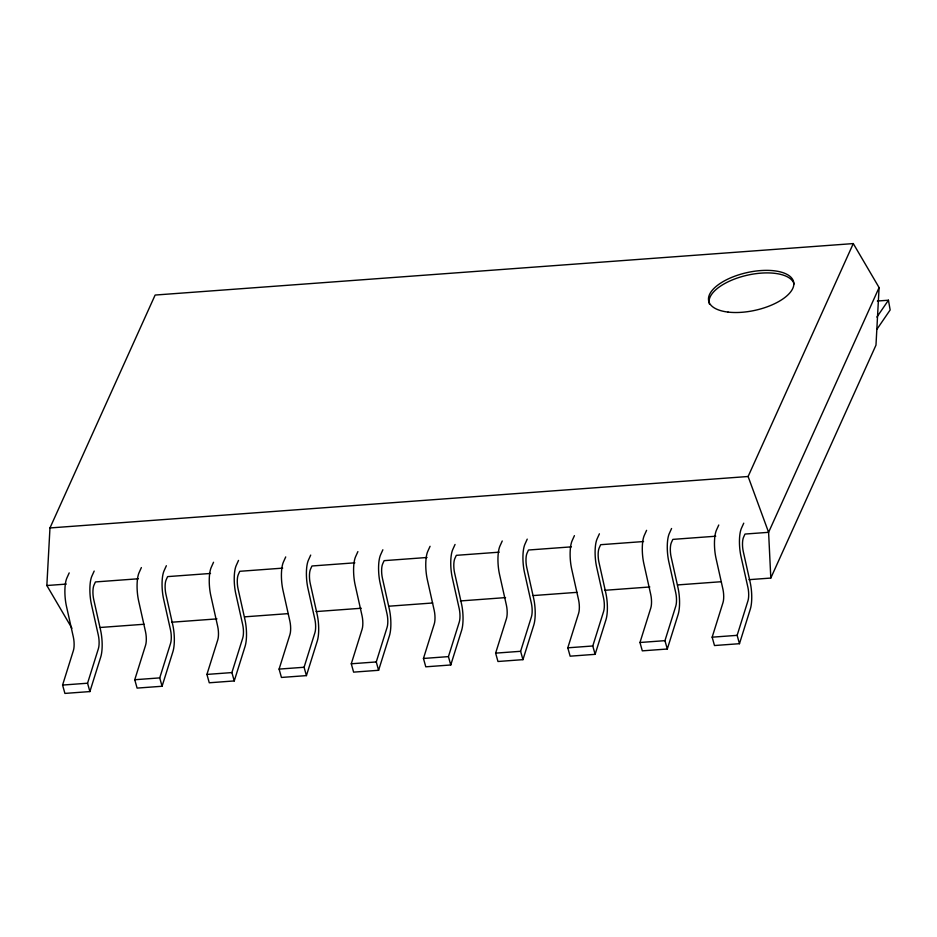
<?xml version="1.0" encoding="UTF-8"?>
<svg xmlns="http://www.w3.org/2000/svg" width="937" height="937" viewBox="0 0 937 937"><rect width="100%" height="100%" fill="white"/><g stroke="black" fill="none" stroke-linecap="round" stroke-linejoin="round"><path stroke-width="1.41" d="M71.938 628.258L46.85 585.52L49.966 527.953L155.132 295.05L853.279 243.585L879.093 287.589L875.978 345.144L770.811 578.059L748.956 579.675M138.325 578.773L95.433 581.936L93.923 585.274A10.448 2.952 85.8 0 0 93.7 599.422L100.599 630.25A20.895 5.915 85.8 0 1 100.751 656.966L89.893 691.576L64.911 693.415L62.58 685.064L73.426 650.454A10.448 2.952 85.8 0 0 73.355 637.101L66.457 606.274A20.895 5.915 85.8 0 1 66.89 577.977L69.197 572.894M89.893 691.576L87.563 683.214L98.408 648.615A10.448 2.952 85.8 0 0 98.338 635.251L91.439 604.424A20.895 5.915 85.8 0 1 91.885 576.138L94.18 571.055M210.509 573.456L167.606 576.618L166.095 579.956A10.448 2.952 85.8 0 0 165.884 594.105L172.771 624.932A20.895 5.915 85.8 0 1 172.923 651.648L162.078 686.259L137.095 688.098L134.752 679.735L145.61 645.136A10.448 2.952 85.8 0 0 145.528 631.772L138.641 600.945A20.895 5.915 85.8 0 1 139.074 572.659L141.37 567.576M162.078 686.259L159.735 677.896L170.593 643.297A10.448 2.952 85.8 0 0 170.511 629.933L163.624 599.106A20.895 5.915 85.8 0 1 164.057 570.82L166.353 565.725M282.681 568.138L239.778 571.301L238.267 574.639A10.448 2.952 85.8 0 0 238.057 588.787L244.944 619.615A20.895 5.915 85.8 0 1 245.096 646.331L234.25 680.93L209.267 682.78L206.925 674.417L217.782 639.819A10.448 2.952 85.8 0 0 217.7 626.455L210.813 595.627A20.895 5.915 85.8 0 1 211.247 567.342L213.542 562.247M234.25 680.93L231.907 672.579L242.765 637.98A10.448 2.952 85.8 0 0 242.683 624.616L235.796 593.789A20.895 5.915 85.8 0 1 236.229 565.491L238.525 560.408M354.854 562.821L311.951 565.983L310.452 569.321A10.448 2.952 85.8 0 0 310.229 583.458L317.116 614.285A20.895 5.915 85.8 0 1 317.28 641.013L306.422 675.612L281.44 677.451L279.097 669.1L289.955 634.501A10.448 2.952 85.8 0 0 289.873 621.137L282.986 590.31A20.895 5.915 85.8 0 1 283.419 562.013L285.715 556.929M306.422 675.612L304.08 667.261L314.937 632.662A10.448 2.952 85.8 0 0 314.855 619.298L307.968 588.471A20.895 5.915 85.8 0 1 308.402 560.174L310.697 555.091M427.026 557.492L384.123 560.654L382.624 563.992A10.448 2.952 85.8 0 0 382.401 578.141L389.3 608.968A20.895 5.915 85.8 0 1 389.452 635.696L378.595 670.295L353.612 672.134L351.281 663.783L362.127 629.184A10.448 2.952 85.8 0 0 362.057 615.82L355.158 584.993A20.895 5.915 85.8 0 1 355.591 556.695L357.887 551.612M378.595 670.295L376.264 661.944L387.11 627.333A10.448 2.952 85.8 0 0 387.04 613.981L380.141 583.154A20.895 5.915 85.8 0 1 380.574 554.856L382.87 549.773M499.198 552.174L456.307 555.336L454.796 558.675A10.448 2.952 85.8 0 0 454.574 572.823L461.472 603.651A20.895 5.915 85.8 0 1 461.625 630.367L450.767 664.977L425.785 666.816L423.454 658.465L434.299 623.855A10.448 2.952 85.8 0 0 434.229 610.502L427.331 579.675A20.895 5.915 85.8 0 1 427.764 551.378L430.071 546.294M450.767 664.977L448.436 656.614L459.282 622.016A10.448 2.952 85.8 0 0 459.212 608.652L452.313 577.824A20.895 5.915 85.8 0 1 452.758 549.539L455.054 544.456M571.383 546.857L528.48 550.019L526.969 553.357A10.448 2.952 85.8 0 0 526.758 567.506L533.645 598.333A20.895 5.915 85.8 0 1 533.797 625.049L522.951 659.648L497.969 661.499L495.626 653.136L506.484 618.537A10.448 2.952 85.8 0 0 506.402 605.173L499.515 574.346A20.895 5.915 85.8 0 1 499.948 546.06L502.244 540.977M522.951 659.648L520.609 651.297L531.466 616.698A10.448 2.952 85.8 0 0 531.384 603.334L524.497 572.507A20.895 5.915 85.8 0 1 524.931 544.221L527.226 539.126M643.555 541.539L600.652 544.702L599.141 548.04A10.448 2.952 85.8 0 0 598.93 562.188L605.817 593.016A20.895 5.915 85.8 0 1 605.97 619.732L595.124 654.331L570.141 656.181L567.799 647.818L578.656 613.22A10.448 2.952 85.8 0 0 578.574 599.856L571.687 569.028A20.895 5.915 85.8 0 1 572.12 540.743L574.416 535.648M595.124 654.331L592.781 645.98L603.639 611.381A10.448 2.952 85.8 0 0 603.557 598.017L596.67 567.19A20.895 5.915 85.8 0 1 597.103 538.892L599.399 533.809M715.727 536.222L672.825 539.384L671.325 542.722A10.448 2.952 85.8 0 0 671.103 556.859L677.99 587.686A20.895 5.915 85.8 0 1 678.154 614.414L667.296 649.013L642.313 650.852L639.971 642.501L650.828 607.902A10.448 2.952 85.8 0 0 650.746 594.538L643.86 563.711A20.895 5.915 85.8 0 1 644.293 535.414L646.589 530.33M667.296 649.013L664.954 640.662L675.811 606.052A10.448 2.952 85.8 0 0 675.729 592.699L668.842 561.872A20.895 5.915 85.8 0 1 669.276 533.575L671.571 528.491M879.093 287.589L768.598 532.321L744.997 534.055L743.498 537.393A10.448 2.952 85.8 0 0 743.275 551.542L750.174 582.369A20.895 5.915 85.8 0 1 750.326 609.097L739.469 643.696L714.486 645.534L712.155 637.183L723.001 602.585A10.448 2.952 85.8 0 0 722.931 589.221L716.032 558.393A20.895 5.915 85.8 0 1 716.465 530.096L718.761 525.013M739.469 643.696L737.138 635.345L747.984 600.734A10.448 2.952 85.8 0 0 747.913 587.382L741.015 556.555A20.895 5.915 85.8 0 1 741.448 528.257L743.744 523.174M770.811 578.059L768.598 532.321L748.113 476.5L853.279 243.585M876.903 317.069L888.44 300.215L877.337 301.035M876.962 329.227L890.15 309.96L888.44 300.215M49.966 527.953L748.113 476.5M46.85 585.52L66.281 584.091M100.364 627.474L144.087 624.253M171.776 622.215L216.962 618.888M244.662 616.839L288.385 613.618M316.074 611.58L361.26 608.254M388.949 606.204L432.671 602.983M460.372 600.945L505.547 597.607M533.247 595.569L576.969 592.348M604.658 590.31L649.845 586.972M677.533 584.934L721.256 581.713M62.58 685.064L87.563 683.214M134.752 679.735L159.735 677.896M206.925 674.417L231.907 672.579M279.097 669.1L304.08 667.261M351.281 663.783L376.264 661.944M423.454 658.465L448.436 656.614M495.626 653.136L520.609 651.297M567.799 647.818L592.781 645.98M639.971 642.501L664.954 640.662M712.155 637.183L737.138 635.345M709.379 303.998A43.535 19.29 -12.6 0 1 746.332 275.431A43.535 19.29 -12.6 0 1 794.072 283.958M728.072 312.091A43.535 19.29 -12.6 0 0 793.803 284.801A43.535 19.29 -12.6 0 0 731.61 277.434A43.535 19.29 -12.6 0 0 728.072 312.091"/></g></svg>
